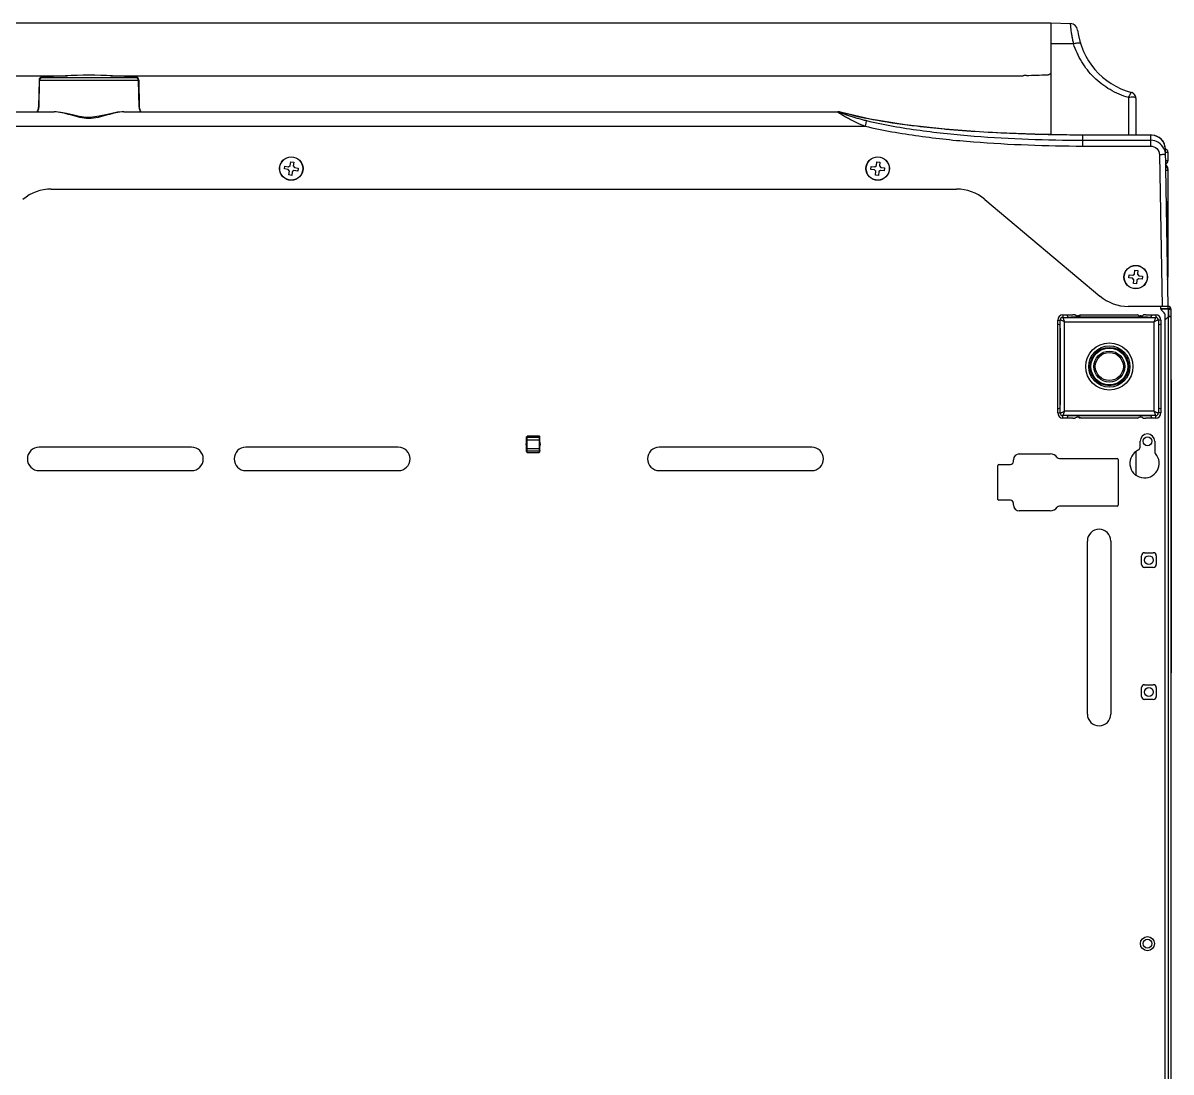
# Model space of a CAD drawing. Header units: millimetres. Extents: x 341 to 4391, y 324 to 2971.
# Drawn here: x 2911.5 to 3303.1, y 2613.6 to 2971.3 of the extents above; entities that cross this region are included whole.
import ezdxf

# ---------------------------------------------------------------- set-up
doc = ezdxf.new("R2010")
doc.units = ezdxf.units.MM
doc.header["$LTSCALE"] = 256.666667
doc.layers.get('0').update_dxf_attribs({"linetype": 'CONTINUOUS'})
doc.layers.add('ASSI', color=7, linetype='CONTINUOUS')
doc.layers.add('GEOM', color=7, linetype='CONTINUOUS')

msp = doc.modelspace()

# ---------------------------------------------------------------- linework, layer by layer
at = {"color": 7, "linetype": 'Continuous'}
for p, q in [((3262.06, 2971.33), (3262.06, 2933.28)), ((3262.06, 2971.33), (3268.83, 2971.1)), ((2917.04, 2951.87), (2916.88, 2942.62)), ((2917.04, 2951.68), (2917.04, 2951.67)), ((2951.07, 2951.87), (2951.23, 2942.62)), ((2951.07, 2951.67), (2951.07, 2951.68)), ((3291.06, 2945.73), (3291.06, 2933.11)), ((2850.98, 2941.05), (2922.14, 2941.05)), ((2945.98, 2941.05), (3189.49, 2941.05)), ((3200.46, 2938.49), (3190.78, 2940.8)), ((3296.12, 2933.11), (3273.06, 2933.11)), ((3301.11, 2928.66), (3302.06, 2874.68)), ((3302.06, 2927.33), (3302.06, 2924.33)), ((3000.71, 2921.54), (3000.86, 2922.53)), ((3001.99, 2921.34), (3000.71, 2921.54)), ((3000.86, 2922.53), (3002.14, 2922.33)), ((3002.41, 2920.77), (3001.99, 2921.34)), ((3002.14, 2922.33), (3002.72, 2922.75)), ((3002.72, 2922.75), (3002.92, 2924.03)), ((3002.92, 2924.03), (3003.9, 2923.88)), ((3003.9, 2923.88), (3003.7, 2922.59)), ((3003.7, 2922.59), (3004.12, 2922.02)), ((3004.12, 2922.02), (3005.41, 2921.82)), ((3005.41, 2921.82), (3005.25, 2920.83)), ((3200.72, 2921.42), (3200.82, 2922.41)), ((3202.01, 2921.29), (3200.72, 2921.42)), ((3200.82, 2922.41), (3202.11, 2922.28)), ((3202.46, 2920.74), (3202.01, 2921.29)), ((3202.11, 2922.28), (3202.66, 2922.73)), ((3202.66, 2922.73), (3202.79, 2924.02)), ((3202.79, 2924.02), (3203.78, 2923.92)), ((3204, 2921.08), (3203.45, 2920.64)), ((3203.78, 2923.92), (3203.65, 2922.63)), ((3203.65, 2922.63), (3204.1, 2922.08)), ((3205.29, 2920.95), (3204, 2921.08)), ((3204.1, 2922.08), (3205.39, 2921.95)), ((3205.39, 2921.95), (3205.29, 2920.95)), ((3302.06, 2921.58), (3301.98, 2921.58)), ((3302.06, 2921.58), (3302.06, 2910.6)), ((3002.21, 2919.49), (3002.41, 2920.77)), ((3003.2, 2919.33), (3002.21, 2919.49)), ((3003.4, 2920.62), (3003.2, 2919.33)), ((3003.97, 2921.03), (3003.4, 2920.62)), ((3005.25, 2920.83), (3003.97, 2921.03)), ((3202.33, 2919.44), (3202.46, 2920.74)), ((3203.32, 2919.34), (3202.33, 2919.44)), ((3203.45, 2920.64), (3203.32, 2919.34)), ((2921.19, 2914.68), (3229.93, 2914.68)), ((3239.57, 2911.17), (3278.87, 2878.19)), ((3290.66, 2885.73), (3290.8, 2887.02)), ((3290.8, 2887.02), (3291.79, 2886.92)), ((3291.79, 2886.92), (3291.66, 2885.62)), ((3288.72, 2884.43), (3288.82, 2885.42)), ((3290.01, 2884.29), (3288.72, 2884.43)), ((3288.82, 2885.42), (3290.11, 2885.28)), ((3290.45, 2883.74), (3290.01, 2884.29)), ((3290.11, 2885.28), (3290.66, 2885.73)), ((3290.32, 2882.45), (3290.45, 2883.74)), ((3291.31, 2882.34), (3290.32, 2882.45)), ((3291.45, 2883.64), (3291.31, 2882.34)), ((3292, 2884.08), (3291.45, 2883.64)), ((3291.66, 2885.62), (3292.1, 2885.07)), ((3293.29, 2883.94), (3292, 2884.08)), ((3292.1, 2885.07), (3293.4, 2884.94)), ((3293.4, 2884.94), (3293.29, 2883.94)), ((3302.03, 2885.11), (3301.87, 2885.11)), ((3302.06, 2884.58), (3301.98, 2884.58)), ((3302.06, 2885.08), (3302.03, 2885.11)), ((3302.06, 2884.58), (3302.06, 2885.08)), ((3302.06, 2874.68), (3288.52, 2874.68)), ((3299.56, 2874.68), (3299.56, 2874.1)), ((3302.16, 2874.68), (3302.06, 2874.68)), ((3302.16, 2873.88), (3302.16, 2874.68)), ((3302.23, 2873.84), (3302.87, 2874.34)), ((3266.21, 2871.79), (3269.6, 2871.79)), ((3267.56, 2871.79), (3267.95, 2871)), ((3295.15, 2870.96), (3268.96, 2870.96)), ((3270.71, 2871.52), (3270.35, 2871.76)), ((3271.52, 2871.51), (3271.22, 2871.51)), ((3272.42, 2871.79), (3272.02, 2871.52)), ((3272.42, 2871.79), (3291.69, 2871.79)), ((3292.09, 2871.52), (3291.69, 2871.79)), ((3292.9, 2871.51), (3292.59, 2871.51)), ((3293.4, 2871.52), (3293.76, 2871.76)), ((3294.51, 2871.79), (3297.9, 2871.79)), ((3296.55, 2871.79), (3296.16, 2871)), ((3302.16, 2873.88), (3299.58, 2873.88)), ((3302.16, 2873.78), (3299.61, 2873.78)), ((3300.76, 2872.47), (3299.85, 2873.39)), ((3301.06, 2325.68), (3301.06, 2871.77)), ((3302.16, 2871.15), (3301.06, 2870.05)), ((3302.16, 2873.88), (3302.16, 2873.78)), ((3302.16, 2871.15), (3302.26, 2871.16)), ((3302.26, 2873.78), (3303.06, 2873.78)), ((3302.26, 2873.78), (3302.26, 2871.38)), ((3302.26, 2871.38), (3303.06, 2871.38)), ((3303.06, 2873.78), (3303.06, 2326.48)), ((3264.45, 2838.34), (3264.45, 2870.03)), ((3265.24, 2868.28), (3264.45, 2868.68)), ((3265.28, 2867.28), (3265.28, 2841.09)), ((3299.66, 2870.03), (3298.8, 2870.03)), ((3298.83, 2867.28), (3298.83, 2841.09)), ((3299.66, 2868.68), (3298.87, 2868.28)), ((3299.66, 2870.03), (3299.66, 2838.34)), ((3265.24, 2840.08), (3264.45, 2839.69)), ((3299.66, 2839.69), (3298.87, 2840.08)), ((3269.6, 2836.58), (3266.21, 2836.58)), ((3267.95, 2837.37), (3267.56, 2836.58)), ((3295.15, 2837.4), (3268.96, 2837.4)), ((3270.71, 2836.84), (3270.35, 2836.6)), ((3271.52, 2836.86), (3271.22, 2836.86)), ((3272.02, 2836.84), (3272.42, 2836.58)), ((3291.69, 2836.58), (3272.42, 2836.58)), ((3291.69, 2836.58), (3292.09, 2836.84)), ((3292.9, 2836.86), (3292.59, 2836.86)), ((3293.4, 2836.84), (3293.76, 2836.6)), ((3297.9, 2836.58), (3294.51, 2836.58)), ((3296.16, 2837.37), (3296.55, 2836.58)), ((3083.31, 2825.16), (3083.31, 2830.21)), ((3083.31, 2829.16), (3087.81, 2829.16)), ((3083.56, 2824.9), (3083.56, 2830.46)), ((3087.56, 2830.46), (3083.56, 2830.46)), ((3087.56, 2829.95), (3083.56, 2829.95)), ((3087.56, 2830.46), (3087.56, 2824.9)), ((3087.81, 2825.16), (3087.81, 2830.21)), ((3292.56, 2826.64), (3292.56, 2828.68)), ((3297.56, 2828.68), (3297.56, 2825.15)), ((2969.06, 2826.68), (2917.06, 2826.68)), ((3039.56, 2826.68), (2987.56, 2826.68)), ((3083.31, 2826.21), (3087.81, 2826.21)), ((3083.56, 2825.41), (3087.56, 2825.41)), ((3083.56, 2824.9), (3087.56, 2824.9)), ((3180.56, 2826.68), (3128.56, 2826.68)), ((3251.36, 2824.38), (3261.9, 2824.38)), ((3291.06, 2825.18), (3291.06, 2817.19)), ((3244.06, 2808.88), (3244.06, 2820.48)), ((3244.36, 2820.78), (3248.36, 2820.78)), ((3249.36, 2821.78), (3249.36, 2822.38)), ((3265.1, 2822.78), (3284.76, 2822.78)), ((3285.06, 2822.48), (3285.06, 2806.88)), ((2917.06, 2818.68), (2969.06, 2818.68)), ((2987.56, 2818.68), (3039.56, 2818.68)), ((3128.56, 2818.68), (3180.56, 2818.68)), ((3248.36, 2808.58), (3244.36, 2808.58)), ((3249.36, 2806.98), (3249.36, 2807.58)), ((3261.9, 2804.98), (3251.36, 2804.98)), ((3284.76, 2806.58), (3265.1, 2806.58)), ((3274.56, 2735.68), (3274.56, 2794.68)), ((3282.56, 2794.68), (3282.56, 2735.68)), ((3293.06, 2786.68), (3293.06, 2789.68)), ((3294.06, 2790.68), (3297.06, 2790.68)), ((3298.06, 2789.68), (3298.06, 2786.68)), ((3297.06, 2785.68), (3294.06, 2785.68)), ((3303.11, 2751.68), (3303.06, 2751.68)), ((3303.11, 2749.68), (3303.06, 2749.68)), ((3294.06, 2745.68), (3297.06, 2745.68)), ((3293.06, 2741.68), (3293.06, 2744.68)), ((3298.06, 2744.68), (3298.06, 2741.68)), ((3297.06, 2740.68), (3294.06, 2740.68))]:
    msp.add_line(p, q, dxfattribs=at)
at = {"color": 9, "linetype": 'Continuous'}
for p, q in [((3262.06, 2964.34), (3269.86, 2964.28)), ((2917.97, 2952.85), (2917.97, 2952.65)), ((2950.14, 2952.65), (2917.97, 2952.65)), ((2950.14, 2952.65), (2950.14, 2952.85)), ((2917.11, 2951.67), (2916.95, 2942.62)), ((2917.11, 2951.67), (2917.11, 2951.67)), ((2951, 2951.67), (2917.11, 2951.67)), ((2951, 2951.67), (2951, 2951.67)), ((2951.16, 2942.62), (2951, 2951.67)), ((3288.64, 2945.9), (3288.64, 2933.11)), ((3190.87, 2940.76), (3190.78, 2940.8)), ((2807.37, 2936.14), (3198.74, 2936.14)), ((3226.17, 2935.06), (3225.75, 2935.1)), ((3273.06, 2929.37), (3273.06, 2933.11)), ((3296.12, 2933.1), (3273.06, 2933.1)), ((3296.12, 2933.1), (3296.12, 2933.11)), ((3296.12, 2933.1), (3296.15, 2931.33)), ((3273.06, 2931.33), (3296.15, 2931.33)), ((3273.06, 2929.37), (3296.15, 2929.37)), ((3296.15, 2931.33), (3296.15, 2929.37)), ((3299.15, 2926.41), (3300.06, 2874.68)), ((3301.14, 2927.33), (3302.06, 2927.33)), ((3302.06, 2924.33), (3301.19, 2924.33)), ((3266.21, 2871.79), (3266.21, 2870.92)), ((3266.21, 2870.92), (3297.9, 2870.92)), ((3297.9, 2871.79), (3297.9, 2870.92)), ((3302.16, 2873.78), (3302.16, 2325.58)), ((3264.45, 2870.03), (3265.31, 2870.03)), ((3265.31, 2838.34), (3265.31, 2870.03)), ((3266.82, 2869.42), (3297.29, 2869.42)), ((3266.82, 2838.95), (3266.82, 2869.42)), ((3297.29, 2869.42), (3297.29, 2838.95)), ((3298.8, 2870.03), (3298.8, 2838.34)), ((3297.29, 2838.95), (3266.82, 2838.95)), ((3264.45, 2838.34), (3265.31, 2838.34)), ((3297.9, 2837.44), (3266.21, 2837.44)), ((3266.21, 2836.58), (3266.21, 2837.44)), ((3297.9, 2836.58), (3297.9, 2837.44)), ((3299.66, 2838.34), (3298.8, 2838.34))]:
    msp.add_line(p, q, dxfattribs=at)
at = {"color": 7, "linetype": 'Continuous'}
for points in [[(3190.78, 2940.8), (3190.62, 2940.84), (3190.39, 2940.9), (3190.18, 2940.95), (3189.99, 2941), (3189.77, 2941.03), (3189.51, 2941.05), (3189.48, 2941.05)], [(3273.06, 2933.11), (3256.64, 2933.36), (3240.72, 2934.02), (3225.95, 2935.09), (3212.48, 2936.59), (3200.46, 2938.49)], [(3301.11, 2928.66), (3301.04, 2929.35), (3300.76, 2930.28), (3300.29, 2931.08), (3299.7, 2931.74), (3299.03, 2932.27), (3298.28, 2932.67), (3297.45, 2932.95), (3296.53, 2933.09), (3296.12, 2933.11)]]:
    msp.add_lwpolyline(points, dxfattribs=at)
at = {"color": 9, "linetype": 'Continuous'}
for radius in [8.05, 6.54, 6.29, 4.78]:
    msp.add_circle((3282.06, 2854.18), radius, dxfattribs=at)
at = {"color": 7, "linetype": 'Continuous'}
for centre, radius in [((3282.06, 2854.18), 7.04), ((3282.06, 2854.18), 5.28), ((3295.06, 2828.68), 1.5), ((3295.56, 2788.18), 1.5), ((3295.56, 2743.18), 1.5), ((3295.06, 2657.38), 2.4), ((3295.06, 2657.38), 1.5)]:
    msp.add_circle(centre, radius, dxfattribs=at)
for centre, radius, start, end in [((3268.74, 2968.6), 2.5, 6.6929, 88), ((3296.06, 2971.8), 25, 186.6929, 254.9538), ((2918.04, 2951.85), 1, 93.9151, 179), ((2918.04, 2951.65), 1.01, 94.0922, 164.4061), ((2941.87, 2603.67), 350, 91.2792, 93.9151), ((2926.24, 2603.67), 350, 86.0849, 88.7208), ((2950.07, 2951.85), 1, 1, 86.0849), ((2950.07, 2951.64), 1.01, 72.018, 85.89), ((2950.07, 2951.65), 1.01, 57.8345, 71.9459), ((2950.06, 2951.64), 1.01, 43.7326, 57.7943), ((2918.04, 2951.65), 1.01, 167.3459, 178.3264), ((2918.04, 2951.65), 1, 164.4441, 167.347), ((2950.06, 2951.65), 1.01, 29.6199, 43.6754), ((2950.07, 2951.65), 1.01, 15.5912, 29.5747), ((2950.07, 2951.65), 1, 12.653, 15.5559), ((2950.07, 2951.65), 1.01, 1.6737, 12.6541), ((3289.06, 2945.73), 2, 0, 74.9739), ((2913.88, 2942.68), 3, 327.184, 359), ((2954.23, 2942.68), 3, 181, 212.816), ((3296.15, 2926.33), 5, 25.7063, 89.9843), ((3301.06, 2927.33), 1, 0, 86.3427), ((3301.06, 2924.33), 1, 278.6682, 360), ((3300.56, 2921.58), 1.5, 0, 63.7978), ((2921.19, 2899.68), 15, 90, 130), ((3229.93, 2899.68), 15, 50, 90), ((3300.56, 2884.58), 1.5, 333.4183, 360), ((3288.52, 2889.68), 15, 230, 270), ((3300.56, 2874.1), 1, 180, 225), ((3302.16, 2873.78), 0.9, 0, 90), ((3266.21, 2870.03), 1.76, 90, 180), ((3297.9, 2870.03), 1.76, 0, 90), ((3300.06, 2871.77), 1, 0, 45), ((3302.16, 2873.78), 0.1, 0, 90), ((3266.21, 2838.34), 1.76, 180, 270), ((3297.9, 2838.34), 1.76, 270, 360), ((3295.06, 2828.68), 2.5, 0, 180), ((3085.56, 2827.68), 2.48, 155.4067, 204.5933), ((3085.56, 2827.68), 2.48, 335.4067, 24.5933), ((2917.06, 2822.68), 4, 90, 270), ((2969.06, 2822.68), 4, 270, 90), ((2987.56, 2822.68), 4, 90, 270), ((3039.56, 2822.68), 4, 270, 90), ((3128.56, 2822.68), 4, 90, 270), ((3180.56, 2822.68), 4, 270, 90), ((3251.36, 2822.38), 2, 90, 180), ((3261.9, 2821.38), 3, 36.8699, 90), ((3265.1, 2823.78), 1, 216.8699, 270), ((3294.06, 2821.18), 5, 114.6243, 41.4096), ((3291.56, 2826.64), 1, 294.6243, 360), ((3298.56, 2825.15), 1, 180, 221.4096), ((3244.36, 2820.48), 0.3, 90, 180), ((3248.36, 2821.78), 1, 270, 360), ((3284.76, 2822.48), 0.3, 0, 90), ((3244.36, 2808.88), 0.3, 180, 270), ((3248.36, 2807.58), 1, 0, 90), ((3251.36, 2806.98), 2, 180, 270), ((3261.9, 2807.98), 3, 270, 323.1301), ((3265.1, 2805.58), 1, 90, 143.1301), ((3284.76, 2806.88), 0.3, 270, 360), ((3278.56, 2794.68), 4, 0, 180), ((3294.06, 2789.68), 1, 90, 180), ((3297.06, 2789.68), 1, 0, 90), ((3294.06, 2786.68), 1, 180, 270), ((3297.06, 2786.68), 1, 270, 360), ((3294.06, 2744.68), 1, 90, 180), ((3297.06, 2744.68), 1, 0, 90), ((3294.06, 2741.68), 1, 180, 270), ((3297.06, 2741.68), 1, 270, 360), ((3278.56, 2735.68), 4, 180, 360)]:
    msp.add_arc(centre, radius, start, end, dxfattribs=at)
at = {"color": 9, "linetype": 'Continuous'}
for centre, radius, start, end in [((3289.06, 2945.79), 1.94, 60.2346, 74.9137), ((3289.07, 2945.8), 1.92, 59.8863, 60.2146), ((2913.52, 2942.68), 3.43, 331.4653, 358.9811), ((2954.6, 2942.69), 3.44, 181.0569, 208.5271), ((3296.12, 2927.57), 5.53, 83.9685, 90.0053), ((3297.01, 2928.59), 4.11, 1.0193, 11.4982), ((3266.21, 2870.03), 0.898, 90, 180), ((3297.9, 2870.03), 0.898, 360, 90), ((3266.21, 2838.34), 0.898, 180, 270), ((3297.9, 2838.34), 0.898, 270, 0)]:
    msp.add_arc(centre, radius, start, end, dxfattribs=at)
at = {"color": 7, "linetype": 'Continuous'}
for centre, major_axis, start_param, end_param in [((3268.96, 2871), (1.01, 0), -3.124139, -1.570796), ((3269.6, 2871.76), (0.754, 0), 0.05236, 1.570796), ((3271.22, 2871.52), (0.503, 0), -3.089233, -1.570796), ((3271.52, 2871.52), (0.503, 0), -1.570796, -0.05236), ((3292.59, 2871.52), (0.503, 0), -3.089233, -1.570796), ((3292.9, 2871.52), (0.503, 0), -1.570796, -0.05236), ((3294.51, 2871.76), (0.754, 0), 1.570796, 3.089233), ((3295.15, 2871), (1.01, 0), -1.570796, -0.017453), ((3265.24, 2867.28), (0, 1.01), -1.570796, -0.017453), ((3298.87, 2867.28), (0, 1.01), 0.017453, 1.570796), ((3265.24, 2841.09), (0, 1.01), -3.124139, -1.570796), ((3298.87, 2841.09), (0, 1.01), 1.570796, 3.124139), ((3268.96, 2837.37), (1.01, 0), 1.570796, 3.124139), ((3269.6, 2836.6), (0.754, 0), -1.570796, -0.05236), ((3271.22, 2836.84), (0.503, 0), 1.570796, 3.089233), ((3271.52, 2836.84), (0.503, 0), 0.05236, 1.570796), ((3292.59, 2836.84), (0.503, 0), 1.570796, 3.089233), ((3292.9, 2836.84), (0.503, 0), 0.05236, 1.570796), ((3294.51, 2836.6), (0.754, 0), -3.089233, -1.570796), ((3295.15, 2837.37), (1.01, 0), 0.017453, 1.570796)]:
    msp.add_ellipse(centre, major_axis=major_axis, ratio=0.034921, start_param=start_param, end_param=end_param, dxfattribs=at)
at = {"color": 9, "linetype": 'Continuous'}
for points, knots in [([(3269.86, 2964.28), (3269.76, 2964.74), (3269.57, 2965.63), (3269.34, 2966.92), (3269.17, 2968.09), (3269.05, 2968.97), (3268.98, 2969.59), (3268.94, 2969.97), (3268.9, 2970.3), (3268.88, 2970.58), (3268.86, 2970.79), (3268.84, 2970.94), (3268.84, 2971.02), (3268.84, 2971.06), (3268.83, 2971.08), (3268.83, 2971.09), (3268.83, 2971.1)], [0, 0, 0, 0, 0.205113, 0.396927, 0.569813, 0.718658, 0.782664, 0.839095, 0.887532, 0.927642, 0.959129, 0.981784, 0.989741, 0.995435, 0.998857, 1, 1, 1, 1]), ([(3269.86, 2964.28), (3270.14, 2964.36), (3270.66, 2964.49), (3271.29, 2964.59), (3271.71, 2964.6), (3271.94, 2964.59), (3272.14, 2964.53), (3272.16, 2964.45)], [0, 0, 0, 0, 0.371225, 0.681866, 0.802391, 0.895372, 1, 1, 1, 1]), ([(3288.64, 2945.9), (3286.43, 2946.53), (3282.17, 2948.34), (3276.67, 2952.54), (3272.4, 2957.94), (3270.52, 2962.12), (3269.86, 2964.28)], [0, 0, 0, 0, 0.251965, 0.50283, 0.752183, 1, 1, 1, 1]), ([(2917.97, 2952.65), (2917.75, 2952.63), (2917.29, 2952.39), (2917.11, 2951.91), (2917.11, 2951.67)], [0, 0, 0, 0, 0.486127, 1, 1, 1, 1]), ([(2951, 2951.67), (2951, 2951.91), (2950.83, 2952.39), (2950.37, 2952.63), (2950.14, 2952.65)], [0, 0, 0, 0, 0.513873, 1, 1, 1, 1]), ([(2917.11, 2951.67), (2917.1, 2951.67), (2917.08, 2951.67), (2917.06, 2951.68), (2917.05, 2951.68), (2917.04, 2951.68), (2917.04, 2951.68)], [0, 0, 0, 0, 0.430307, 0.743802, 0.934561, 1, 1, 1, 1]), ([(2917.11, 2951.67), (2917.1, 2951.67), (2917.08, 2951.67), (2917.06, 2951.67), (2917.05, 2951.67), (2917.04, 2951.67), (2917.04, 2951.67)], [0, 0, 0, 0, 0.431272, 0.745246, 0.935887, 1, 1, 1, 1]), ([(2951, 2951.67), (2951.01, 2951.67), (2951.03, 2951.67), (2951.06, 2951.68), (2951.07, 2951.68), (2951.07, 2951.68), (2951.07, 2951.68)], [0, 0, 0, 0, 0.430289, 0.743778, 0.934544, 1, 1, 1, 1]), ([(2951, 2951.67), (2951.01, 2951.67), (2951.03, 2951.67), (2951.06, 2951.67), (2951.07, 2951.67), (2951.07, 2951.67), (2951.07, 2951.67)], [0, 0, 0, 0, 0.43128, 0.745256, 0.935895, 1, 1, 1, 1]), ([(3288.64, 2945.9), (3288.76, 2946.14), (3288.91, 2946.48), (3289.12, 2946.9), (3289.25, 2947.16), (3289.36, 2947.37), (3289.45, 2947.53), (3289.51, 2947.61), (3289.55, 2947.66), (3289.57, 2947.66)], [0, 0, 0, 0, 0.391861, 0.56281, 0.710613, 0.83104, 0.920644, 0.977009, 1, 1, 1, 1]), ([(3291.01, 2945.81), (3290.93, 2945.89), (3290.64, 2945.97), (3290.12, 2946.01), (3289.42, 2945.99), (3288.91, 2945.94), (3288.64, 2945.9)], [0, 0, 0, 0, 0.13417, 0.359585, 0.658296, 1, 1, 1, 1]), ([(3290.03, 2947.46), (3290.32, 2947.3), (3290.81, 2946.81), (3291, 2946.14), (3291.01, 2945.81)], [0, 0, 0, 0, 0.49768, 1, 1, 1, 1]), ([(3291.06, 2945.73), (3291.06, 2945.75), (3291.04, 2945.78), (3291.02, 2945.81), (3291.01, 2945.81)], [0, 0, 0, 0, 0.70163, 1, 1, 1, 1]), ([(2916.95, 2942.62), (2916.94, 2942.62), (2916.92, 2942.62), (2916.9, 2942.62), (2916.89, 2942.62), (2916.88, 2942.62), (2916.88, 2942.62)], [0, 0, 0, 0, 0.431295, 0.745247, 0.935872, 1, 1, 1, 1]), ([(2951.16, 2942.62), (2951.17, 2942.62), (2951.19, 2942.62), (2951.21, 2942.62), (2951.22, 2942.62), (2951.23, 2942.62), (2951.23, 2942.62)], [0, 0, 0, 0, 0.431324, 0.745285, 0.9359, 1, 1, 1, 1]), ([(3189.48, 2941.05), (3189.37, 2941.05), (3190.14, 2940.5), (3190.55, 2940.26), (3191.82, 2939.49), (3193.5, 2938.58), (3195.85, 2937.38), (3197.76, 2936.54), (3198.74, 2936.14)], [0, 0, 0, 0, 0.032011, 0.131334, 0.260014, 0.401048, 0.697491, 1, 1, 1, 1]), ([(3190.87, 2940.76), (3190.62, 2940.83), (3189.63, 2941.09), (3191.21, 2940.44), (3192.05, 2940.15), (3193.5, 2939.66), (3194.88, 2939.23), (3196.32, 2938.81), (3197.76, 2938.41), (3198.74, 2938.16), (3199.22, 2938.04)], [0, 0, 0, 0, 0.076849, 0.154722, 0.284647, 0.424046, 0.566656, 0.710632, 0.855205, 1, 1, 1, 1]), ([(3225.75, 2935.1), (3222.64, 2935.39), (3215.03, 2936.21), (3203.33, 2937.75), (3194.86, 2939.67), (3190.87, 2940.76)], [0, 0, 0, 0, 0.264692, 0.649111, 1, 1, 1, 1]), ([(3199.22, 2938.04), (3199.2, 2937.98), (3199.05, 2937.35), (3198.89, 2936.71), (3198.74, 2936.14)], [0, 0, 0, 0, 0.094955, 1, 1, 1, 1]), ([(3199.22, 2938.04), (3202.23, 2937.3), (3208.3, 2936.08), (3217.48, 2934.69), (3226.7, 2933.55), (3239.03, 2932.44), (3254.49, 2931.6), (3266.87, 2931.33), (3273.06, 2931.33)], [0, 0, 0, 0, 0.124988, 0.249991, 0.374994, 0.499999, 0.749999, 1, 1, 1, 1]), ([(3198.74, 2936.14), (3201.77, 2935.39), (3207.88, 2934.17), (3217.12, 2932.76), (3226.4, 2931.61), (3238.81, 2930.49), (3254.37, 2929.65), (3266.83, 2929.37), (3273.06, 2929.37)], [0, 0, 0, 0, 0.124988, 0.249991, 0.374994, 0.499999, 0.749999, 1, 1, 1, 1]), ([(3273.06, 2933.1), (3265.18, 2933.1), (3249.54, 2933.46), (3233.91, 2934.36), (3226.17, 2935.06)], [0, 0, 0, 0, 0.503352, 1, 1, 1, 1]), ([(3301.03, 2929.41), (3300.87, 2930.23), (3299.84, 2932.08), (3297.85, 2932.95), (3296.7, 2933.07)], [0, 0, 0, 0, 0.419926, 1, 1, 1, 1]), ([(3296.15, 2929.37), (3296.91, 2929.37), (3298.49, 2928.74), (3299.14, 2927.17), (3299.15, 2926.41)], [0, 0, 0, 0, 0.499935, 1, 1, 1, 1]), ([(3301.15, 2926.41), (3301.15, 2926.42), (3301.07, 2926.41), (3300.99, 2926.43), (3300.79, 2926.42), (3300.44, 2926.43), (3299.88, 2926.42), (3299.41, 2926.41), (3299.15, 2926.41)], [0, 0, 0, 0, 0.019526, 0.07648, 0.16888, 0.293233, 0.617436, 1, 1, 1, 1]), ([(3266.21, 2870.92), (3266.21, 2870.91), (3266.23, 2870.86), (3266.26, 2870.77), (3266.31, 2870.62), (3266.41, 2870.34), (3266.58, 2869.93), (3266.74, 2869.6), (3266.82, 2869.42)], [0, 0, 0, 0, 0.025728, 0.089256, 0.187403, 0.315276, 0.63555, 1, 1, 1, 1]), ([(3297.29, 2869.42), (3297.37, 2869.6), (3297.53, 2869.93), (3297.7, 2870.34), (3297.8, 2870.62), (3297.86, 2870.77), (3297.88, 2870.86), (3297.9, 2870.91), (3297.9, 2870.92)], [0, 0, 0, 0, 0.36445, 0.684724, 0.812596, 0.910743, 0.974272, 1, 1, 1, 1]), ([(3266.82, 2869.42), (3266.64, 2869.5), (3266.3, 2869.66), (3265.9, 2869.83), (3265.62, 2869.93), (3265.47, 2869.98), (3265.37, 2870.01), (3265.33, 2870.03), (3265.31, 2870.03)], [0, 0, 0, 0, 0.36445, 0.684724, 0.812596, 0.910743, 0.974272, 1, 1, 1, 1]), ([(3298.8, 2870.03), (3298.78, 2870.03), (3298.74, 2870.01), (3298.64, 2869.98), (3298.49, 2869.93), (3298.21, 2869.83), (3297.81, 2869.66), (3297.47, 2869.5), (3297.29, 2869.42)], [0, 0, 0, 0, 0.025728, 0.089256, 0.187403, 0.315276, 0.63555, 1, 1, 1, 1]), ([(3265.31, 2838.34), (3265.33, 2838.34), (3265.37, 2838.36), (3265.47, 2838.38), (3265.62, 2838.44), (3265.9, 2838.54), (3266.3, 2838.71), (3266.64, 2838.86), (3266.82, 2838.95)], [0, 0, 0, 0, 0.025728, 0.089256, 0.187403, 0.315276, 0.63555, 1, 1, 1, 1]), ([(3266.82, 2838.95), (3266.74, 2838.77), (3266.58, 2838.43), (3266.41, 2838.02), (3266.31, 2837.75), (3266.26, 2837.6), (3266.23, 2837.5), (3266.21, 2837.45), (3266.21, 2837.44)], [0, 0, 0, 0, 0.36445, 0.684724, 0.812596, 0.910743, 0.974272, 1, 1, 1, 1]), ([(3297.9, 2837.44), (3297.9, 2837.45), (3297.88, 2837.5), (3297.86, 2837.6), (3297.8, 2837.75), (3297.7, 2838.02), (3297.53, 2838.43), (3297.37, 2838.77), (3297.29, 2838.95)], [0, 0, 0, 0, 0.025728, 0.089256, 0.187403, 0.315276, 0.63555, 1, 1, 1, 1]), ([(3297.29, 2838.95), (3297.47, 2838.86), (3297.81, 2838.71), (3298.21, 2838.54), (3298.49, 2838.44), (3298.64, 2838.38), (3298.74, 2838.36), (3298.78, 2838.34), (3298.8, 2838.34)], [0, 0, 0, 0, 0.36445, 0.684724, 0.812596, 0.910743, 0.974272, 1, 1, 1, 1])]:
    msp.add_open_spline(points, degree=3, knots=knots, dxfattribs=at)
at = {"color": 7, "linetype": 'Continuous'}
for points in [[(3300.66, 2928.5), (3300.97, 2927.85), (3301.14, 2927.12), (3301.15, 2926.41)], [(3302.03, 2885.11), (3302.03, 2884.86), (3301.98, 2884.61), (3301.89, 2884.37)], [(3301.89, 2884.29), (3302, 2884.53), (3302.06, 2884.81), (3302.06, 2885.08)]]:
    msp.add_open_spline(points, degree=3, dxfattribs=at)
for points, knots in [([(3302.16, 2873.84), (3302.15, 2873.85), (3302.12, 2873.87), (3302.08, 2873.88), (3302.06, 2873.88)], [0, 0, 0, 0, 0.27562, 1, 1, 1, 1]), ([(3302.16, 2871.15), (3302.17, 2871.16), (3302.22, 2871.24), (3302.26, 2871.32), (3302.26, 2871.38)], [0, 0, 0, 0, 0.272632, 1, 1, 1, 1]), ([(3302.26, 2871.16), (3302.36, 2871.18), (3302.55, 2871.21), (3302.8, 2871.26), (3302.96, 2871.31), (3303.06, 2871.36), (3303.06, 2871.38)], [0, 0, 0, 0, 0.377409, 0.691403, 0.903818, 1, 1, 1, 1]), ([(3083.31, 2829.71), (3083.31, 2829.77), (3083.36, 2829.9), (3083.49, 2829.95), (3083.56, 2829.95)], [0, 0, 0, 0, 0.499121, 1, 1, 1, 1]), ([(3087.81, 2830.21), (3087.81, 2830.27), (3087.75, 2830.4), (3087.62, 2830.46), (3087.55, 2830.46)], [0, 0, 0, 0, 0.499388, 1, 1, 1, 1]), ([(3087.81, 2829.71), (3087.81, 2829.77), (3087.75, 2829.9), (3087.62, 2829.95), (3087.56, 2829.95)], [0, 0, 0, 0, 0.499121, 1, 1, 1, 1]), ([(3083.31, 2825.66), (3083.31, 2825.6), (3083.36, 2825.46), (3083.49, 2825.41), (3083.56, 2825.41)], [0, 0, 0, 0, 0.499121, 1, 1, 1, 1]), ([(3083.31, 2825.16), (3083.31, 2825.09), (3083.36, 2824.96), (3083.49, 2824.9), (3083.56, 2824.9)], [0, 0, 0, 0, 0.499385, 1, 1, 1, 1]), ([(3087.81, 2825.66), (3087.81, 2825.6), (3087.75, 2825.46), (3087.62, 2825.41), (3087.56, 2825.41)], [0, 0, 0, 0, 0.499121, 1, 1, 1, 1]), ([(3087.56, 2824.9), (3087.62, 2824.9), (3087.75, 2824.96), (3087.81, 2825.09), (3087.81, 2825.16)], [0, 0, 0, 0, 0.500629, 1, 1, 1, 1])]:
    msp.add_open_spline(points, degree=3, knots=knots, dxfattribs=at)
at = {"layer": 'ASSI', "color": 7, "linetype": 'Continuous'}
for p, q in [((2744.06, 2971.33), (3262.06, 2971.33)), ((3262.06, 2971.33), (3262.06, 2962.33)), ((2846.38, 2953.33), (2926.73, 2953.33)), ((2941.38, 2953.33), (3252.53, 2953.33))]:
    msp.add_line(p, q, dxfattribs=at)
for centre in [(3003.06, 2921.68), (3203.06, 2921.68), (3291.06, 2884.68)]:
    msp.add_circle(centre, 4, dxfattribs=at)
at = {"layer": 'ASSI', "color": 9, "linetype": 'Continuous'}
for centre in [(3003.06, 2921.68), (3203.06, 2921.68), (3291.06, 2884.68)]:
    msp.add_circle(centre, 3.95, dxfattribs=at)
at = {"layer": 'GEOM', "color": 7, "linetype": 'Continuous'}
for p, q in [((2922.13, 2941.05), (2922.13, 2941.05)), ((2945.99, 2941.05), (2945.98, 2941.05)), ((3302.06, 2885.08), (3302.06, 2910.6)), ((3303.11, 2849.68), (3303.06, 2849.68)), ((3303.11, 2849.68), (3303.11, 2749.68))]:
    msp.add_line(p, q, dxfattribs=at)
at = {"layer": 'GEOM', "color": 9, "linetype": 'Continuous'}
for p, q in [((3302.03, 2921.06), (3301.25, 2921.06)), ((3302.03, 2921.06), (3302.06, 2921.08)), ((3302.03, 2921.06), (3302.03, 2885.11)), ((3271.71, 2871.55), (3272.06, 2871.55)), ((3303.11, 2847.68), (3303.06, 2847.68))]:
    msp.add_line(p, q, dxfattribs=at)
at = {"layer": 'GEOM', "color": 3, "linetype": 'Continuous'}
for p, q in [((3271.96, 2871.68), (3272.26, 2871.68)), ((3272.26, 2836.68), (3271.96, 2836.68))]:
    msp.add_line(p, q, dxfattribs=at)
at = {"layer": 'GEOM', "color": 7, "linetype": 'Continuous'}
msp.add_lwpolyline([(2945.98, 2941.05), (2945.56, 2941.04), (2943.77, 2940.86), (2941.83, 2940.49), (2939.76, 2940.01), (2937.58, 2939.51), (2935.31, 2939.16), (2932.98, 2939.15), (2930.69, 2939.48), (2928.48, 2939.97), (2926.39, 2940.47), (2924.42, 2940.85), (2922.6, 2941.04), (2922.13, 2941.05)], dxfattribs=at)
for centre, radius, start, end in [((3253.99, 2944.27), 9.18, 94.8483, 96.7694), ((3253.98, 2944.39), 9.06, 94.1794, 94.8429), ((3253.98, 2944.45), 9, 93.7281, 94.1799), ((3253.98, 2944.47), 8.98, 93.3622, 93.7276), ((3253.98, 2944.5), 8.95, 92.5387, 93.3632), ((3253.97, 2944.53), 8.92, 91.3018, 92.5384), ((3260.57, 2958.55), 4.89, 272.2237, 274.4177)]:
    msp.add_arc(centre, radius, start, end, dxfattribs=at)
at = {"layer": 'GEOM', "color": 9, "linetype": 'Continuous'}
msp.add_arc((3300.03, 2921.06), 2, 0.0099, 53.3611, dxfattribs=at)
at = {"layer": 'GEOM', "color": 3, "linetype": 'Continuous'}
for centre, start, end in [((3271.96, 2871.38), 90, 155.2701), ((3271.96, 2836.98), 204.7299, 270)]:
    msp.add_arc(centre, 0.3, start, end, dxfattribs=at)
at = {"layer": 'GEOM', "color": 7, "linetype": 'Continuous'}
for centre, major_axis, ratio, start_param, end_param in [((3243.56, 2962.33), (64.04, 0), 0.140541, -1.410568, -1.298727), ((3300.06, 2921.08), (1.41, 1.41), 0.999695, -0.785246, 0.16374)]:
    msp.add_ellipse(centre, major_axis=major_axis, ratio=ratio, start_param=start_param, end_param=end_param, dxfattribs=at)
for points, knots in [([(3252.52, 2953.33), (3252.52, 2953.33), (3252.78, 2953.37), (3252.79, 2953.37), (3252.91, 2953.39)], [0, 0, 0, 0, 0.065684, 1, 1, 1, 1]), ([(3260.95, 2953.67), (3261.09, 2953.68), (3261.34, 2953.72), (3261.73, 2953.81), (3262, 2953.98), (3262.04, 2954.13)], [0, 0, 0, 0, 0.339204, 0.62326, 1, 1, 1, 1])]:
    msp.add_open_spline(points, degree=3, knots=knots, dxfattribs=at)
at = {"layer": 'GEOM', "color": 9, "linetype": 'Continuous'}
msp.add_open_spline([(2945.98, 2941.05), (2945.07, 2941.05), (2943.16, 2940.75), (2939.28, 2939.67), (2934.06, 2938.15), (2928.83, 2939.67), (2924.95, 2940.75), (2923.04, 2941.05), (2922.13, 2941.05)], degree=3, knots=[0, 0, 0, 0, 0.112446, 0.23591, 0.499989, 0.764084, 0.887551, 1, 1, 1, 1], dxfattribs=at)

doc.saveas('drawing.dxf')
